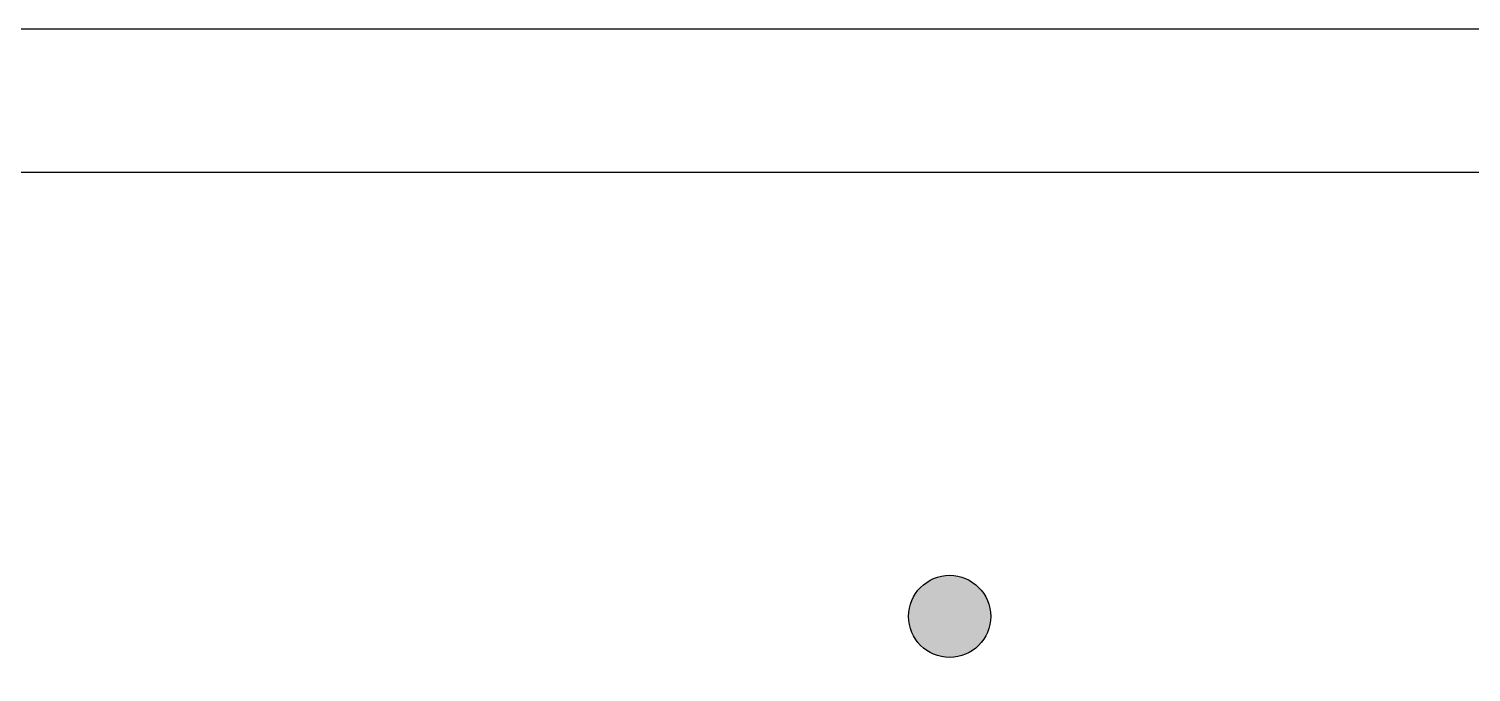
# Model space of a CAD drawing. Extents: x 0 to 420, y 0 to 297.
# Drawn here: x 385.81 to 395.86, y 78.36 to 82.84 of the extents above; entities that cross this region are included whole.
import ezdxf
from ezdxf.enums import TextEntityAlignment as Align

# ---------------------------------------------------------------- set-up
doc = ezdxf.new("R2010")
doc.units = 0
doc.header["$LTSCALE"] = 12
doc.header["$MEASUREMENT"] = 0
doc.layers.get('0').update_dxf_attribs({"linetype": 'CONTINUOUS'})
for name, color, linetype in [('TBLK18', 4, 'CONTINUOUS'), ('TBLK25', 1, 'CONTINUOUS'), ('TBLK35', 3, 'CONTINUOUS'), ('TBLK50', 7, 'CONTINUOUS')]:
    doc.layers.add(name, color=color, linetype=linetype)
doc.styles.add('ISO', font='iso3098b.shx')

# ---------------------------------------------------------------- blocks, each defined once
blk = doc.blocks.new('MR logo')
at = {"layer": 'TBLK18'}
h = blk.add_hatch(color=256, dxfattribs=at)
edge = h.paths.add_edge_path()
edge.add_spline(control_points=[(19.689, -6.849), (19.689, -7.163), (19.947, -7.421), (20.261, -7.421), (20.261, -7.421), (20.576, -7.421), (20.834, -7.163), (20.834, -6.849), (20.834, -6.849), (20.834, -6.534), (20.576, -6.276), (20.261, -6.276), (20.261, -6.276), (19.947, -6.276), (19.689, -6.534), (19.689, -6.849)], knot_values=[0, 0, 0, 0, 0.25, 0.25, 0.25, 0.25, 0.5, 0.5, 0.5, 0.5, 0.75, 0.75, 0.75, 0.75, 1, 1, 1, 1], degree=3, periodic=0)
blk.add_open_spline([(19.689, -6.849), (19.689, -7.163), (19.947, -7.421), (20.261, -7.421), (20.261, -7.421), (20.576, -7.421), (20.834, -7.163), (20.834, -6.849), (20.834, -6.849), (20.834, -6.534), (20.576, -6.276), (20.261, -6.276), (20.261, -6.276), (19.947, -6.276), (19.689, -6.534), (19.689, -6.849)], degree=3, knots=[0, 0, 0, 0, 0.25, 0.25, 0.25, 0.25, 0.5, 0.5, 0.5, 0.5, 0.75, 0.75, 0.75, 0.75, 1, 1, 1, 1], dxfattribs=at)
blk = doc.blocks.new('a3_in_vtblk std dwg')
at = {"layer": 'TBLK35'}
blk.add_line((352.5, 82.841), (410.5, 82.841), dxfattribs=at)
at = {"layer": 'TBLK50'}
blk.add_lwpolyline([(409.5, 40.5), (409.5, 79.341, 0.414214), (407, 81.841), (356, 81.841, 0.414214), (353.5, 79.341), (353.5, 40.5, 0.414214), (356, 38), (407, 38, 0.414214)], format="xyb", close=True, dxfattribs=at)
at = {"xscale": 0.5, "yscale": 0.5}
blk.add_blockref('MR logo', (382.095, 82.171), dxfattribs=at)
at = {"layer": 'TBLK18', "style": 'ISO'}
blk.add_attdef('MR_DIRECTORATE', text='', height=1.5, dxfattribs=at).set_placement((381.5, 68.119), align=Align.CENTER)
for tag, p in [('STREET_NAME', (355.514, 62.1)), ('SUBURB_POSTCODE', (388.488, 62.1)), ('TELEPHONE_NO.', (368.306, 59.836)), ('FAX_NO.', (393.555, 59.836))]:
    blk.add_attdef(tag, p, '', height=1.5, dxfattribs=at)
at = {"layer": 'TBLK25', "style": 'ISO'}
for tag, height, p in [('MR_BRANCH', 2, (381.5, 65.199)), ('ROAD_SECTION', 1.75, (384.5, 29.162)), ('SLK', 1.75, (384.5, 26.108)), ('CHAINAGE', 1.75, (384.5, 19.205))]:
    blk.add_attdef(tag, text='', height=height, dxfattribs=at).set_placement(p, align=Align.CENTER)
for tag, p, height in [('FILE_NUMBER', (371.773, 54.237), 2.5), ('DESIGNED_/_DRAWN', (371.773, 49.487), 2), ('VERIFIED', (371.773, 44.487), 2), ('APPROVED', (371.773, 39.487), 2), ('LOCAL_AUTHORITY', (370.48, 16.733), 1.25)]:
    blk.add_attdef(tag, p, '', height=height, dxfattribs=at)
at = {"layer": 'TBLK35', "style": 'ISO', "width": 0.9}
for tag, p in [('ROAD_PROJECT&NUMBER', (384.5, 32.231)), ('DRAWING_DESCRIPTION', (384.5, 22.288))]:
    blk.add_attdef(tag, text='', height=2.5, dxfattribs=at).set_placement(p, align=Align.CENTER)
at = {"layer": 'TBLK50', "style": 'ISO'}
blk.add_attdef('MRWA_DRG_NUMBER', (356.288, 6.085), '', height=5, dxfattribs=at)

msp = doc.modelspace()

# ---------------------------------------------------------------- block references
msp.add_blockref('a3_in_vtblk std dwg', (0, 0))

doc.saveas('drawing.dxf')
